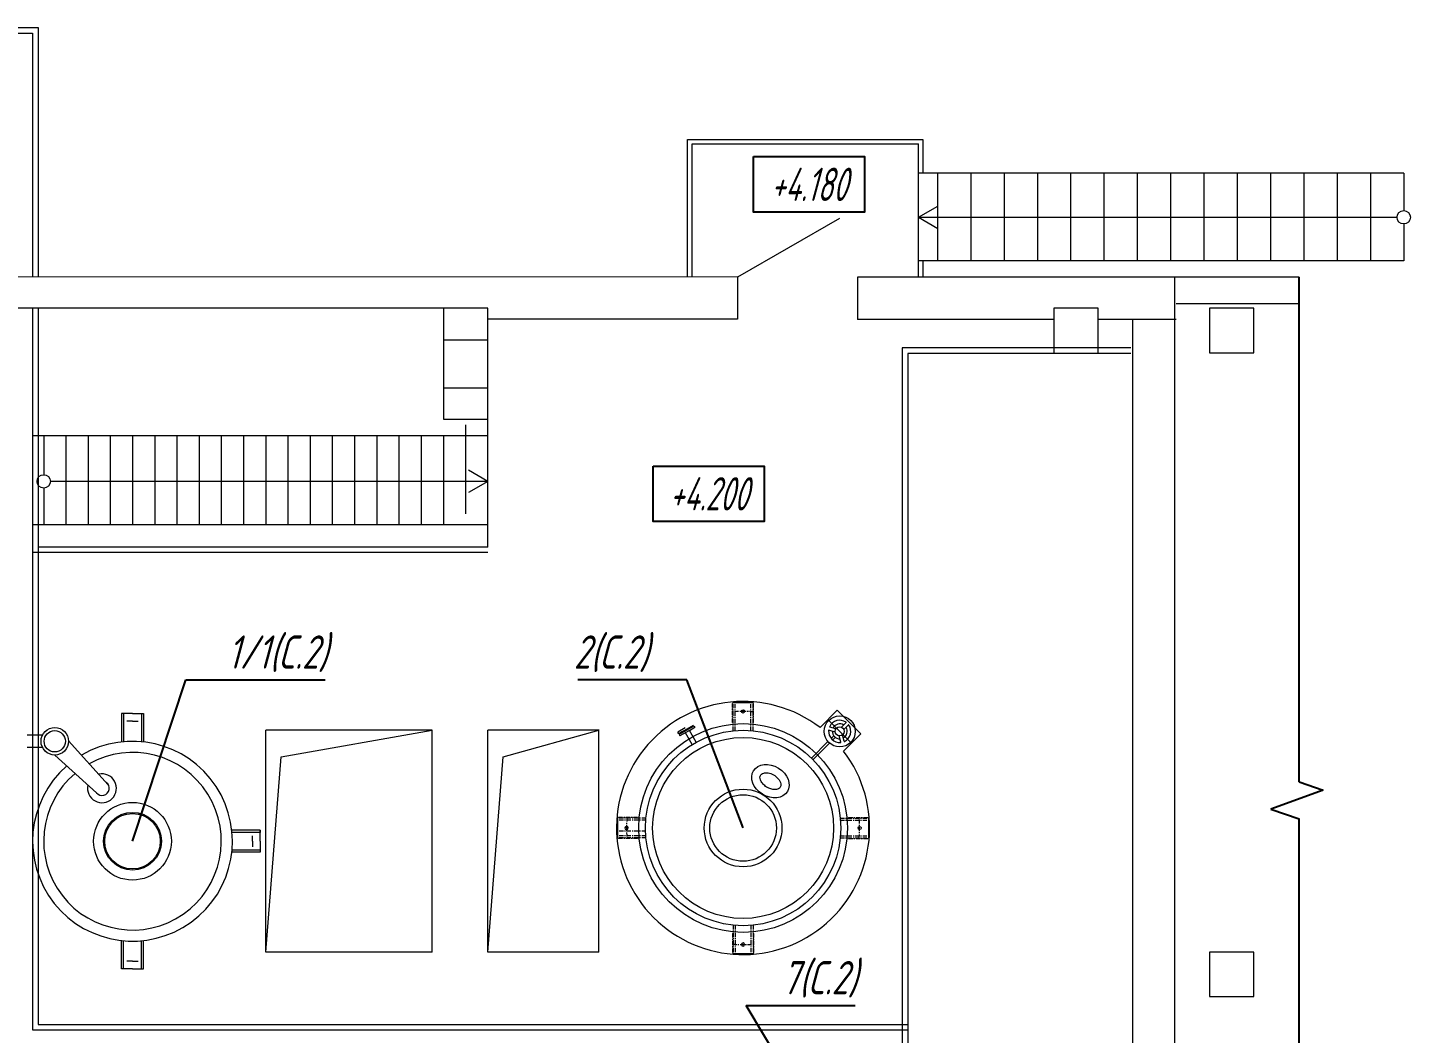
# Model space of a CAD drawing. Header units: millimetres. Extents: x -14296 to 10264, y -13087 to -5602.
# Drawn here: x -1518.8 to -1394.2, y -12897.2 to -12806.6 of the extents above; entities that cross this region are included whole.
import ezdxf
from ezdxf import colors
from ezdxf.entities.mleader import LeaderData, LeaderLine
from ezdxf.math import Vec2, Vec3

# ---------------------------------------------------------------- set-up
doc = ezdxf.new("R2010")
doc.units = ezdxf.units.MM
doc.linetypes.add('CENTER2', pattern=[1.125, 0.75, -0.125, 0.125, -0.125])
doc.layers.add('TX', color=7, linetype='Continuous')
for name, color, linetype, lineweight in [('Линия выноска', 137, 'Continuous', 25), ('Рамка тонкая', 5, 'Continuous', 25), ('Строительный', 251, 'Continuous', 13), ('Текст', 7, 'Continuous', 20), ('Технологическое', 156, 'Continuous', 18)]:
    doc.layers.add(name, color=color, linetype=linetype, lineweight=lineweight)
doc.styles.add('Simplex', font='simplex.shx', dxfattribs={"width": 0.7, "oblique": 15})
doc.linetypes.add('ограждение1', pattern='A,0.25,-0.1,[133,ltypeshp.shx,S=0.1,R=0,X=-0.1,Y=0],-0.1,1', length=1.45)

# ---------------------------------------------------------------- blocks, each defined once
blk = doc.blocks.new('A$C22994256')
at = {"layer": 'TX', "color": 5, "linetype": 'ByBlock'}
for p, q in [((-1.93, 2.68), (-6.65, 0.95)), ((-4.08, 3.42), (-1.93, 2.68)), ((-6.65, 0.95), (-4.08, 0.07))]:
    blk.add_line(p, q, dxfattribs=at)
blk = doc.blocks.new('_None')

msp = doc.modelspace()

# ---------------------------------------------------------------- linework, layer by layer
at = {"layer": 'Рамка тонкая'}
for p, q in [((-1404.21101, -12874.52686), (-1404.21101, -12829.07681)), ((-1404.21101, -12970.27613), (-1404.21101, -12877.87175))]:
    msp.add_line(p, q, dxfattribs=at)
for points in [[(-1453.37886, -12818.21262), (-1443.37886, -12818.21262), (-1443.37886, -12823.21262), (-1453.37886, -12823.21262)], [(-1462.39963, -12846.08574), (-1452.39963, -12846.08574), (-1452.39963, -12851.08574), (-1462.39963, -12851.08574)]]:
    msp.add_lwpolyline(points, close=True, dxfattribs=at)
at = {"layer": 'Строительный', "linetype": 'ограждение1', "ltscale": 3}
for p, q in [((-1548.76883, -12806.60012), (-1517.80741, -12806.60012)), ((-1517.80741, -12806.60012), (-1517.80741, -12829.07681)), ((-1459.30068, -12829.04887), (-1459.30068, -12816.67218)), ((-1459.30068, -12816.67218), (-1438.10494, -12816.67218)), ((-1438.10494, -12816.67218), (-1438.10494, -12819.71452)), ((-1517.80741, -12831.87681), (-1517.80741, -12896.37681)), ((-1439.97736, -12835.43687), (-1439.97736, -13007.93687)), ((-1419.37736, -12835.43687), (-1439.97736, -12835.43687)), ((-1477.30741, -12853.37681), (-1517.80741, -12853.37681)), ((-1517.80741, -12896.37681), (-1439.47736, -12896.37681))]:
    msp.add_line(p, q, dxfattribs=at)
at = {"layer": 'Строительный', "ltscale": 0.3}
for p, q in [((-1548.76883, -12807.10012), (-1518.30741, -12807.10012)), ((-1518.30741, -12807.10012), (-1518.30741, -12829.07681)), ((-1518.30741, -12831.87681), (-1518.30741, -12896.87681)), ((-1477.30741, -12853.37681), (-1477.30741, -12831.87681)), ((-1439.47736, -12835.93687), (-1439.47736, -13007.43687)), ((-1419.37736, -12835.93687), (-1439.47736, -12835.93687)), ((-1477.30741, -12853.87681), (-1518.30741, -12853.87681)), ((-1467.30741, -12889.81646), (-1467.30741, -12869.81646)), ((-1482.30741, -12869.87681), (-1497.30741, -12869.87681)), ((-1497.30741, -12889.86186), (-1497.30741, -12869.87681)), ((-1482.30741, -12889.86186), (-1482.30741, -12869.87681)), ((-1477.30741, -12889.87681), (-1477.30741, -12869.87681)), ((-1467.30741, -12869.87681), (-1477.30741, -12869.87681)), ((-1467.30741, -12889.87681), (-1467.30741, -12869.87681)), ((-1482.30741, -12889.86186), (-1497.30741, -12889.86186)), ((-1467.30741, -12889.87681), (-1477.30741, -12889.87681)), ((-1518.30741, -12896.87681), (-1439.47736, -12896.87681))]:
    msp.add_line(p, q, dxfattribs=at)
at = {"layer": 'Строительный'}
for p, q in [((-1458.90068, -12817.07218), (-1438.50494, -12817.07218)), ((-1458.90068, -12829.04887), (-1458.90068, -12817.07218)), ((-1438.50494, -12829.07681), (-1438.50494, -12817.07218)), ((-1394.80068, -12819.71452), (-1438.50494, -12819.71452)), ((-1436.80068, -12819.71452), (-1436.80068, -12827.61446)), ((-1433.80068, -12819.71452), (-1433.80068, -12827.61446)), ((-1430.80068, -12819.71452), (-1430.80068, -12827.61446)), ((-1427.80068, -12819.71452), (-1427.80068, -12827.61446)), ((-1424.80068, -12819.71452), (-1424.80068, -12827.61446)), ((-1421.80068, -12819.71452), (-1421.80068, -12827.61446)), ((-1418.80068, -12819.71452), (-1418.80068, -12827.61446)), ((-1415.80068, -12819.71452), (-1415.80068, -12827.61446)), ((-1412.80068, -12819.71452), (-1412.80068, -12827.61446)), ((-1409.80068, -12819.71452), (-1409.80068, -12827.61446)), ((-1406.80068, -12819.71452), (-1406.80068, -12827.61446)), ((-1403.80068, -12819.71452), (-1403.80068, -12827.61446)), ((-1400.80068, -12819.71452), (-1400.80068, -12827.61446)), ((-1397.80068, -12819.71452), (-1397.80068, -12827.61446)), ((-1394.80068, -12819.71452), (-1394.80068, -12823.08138)), ((-1438.50494, -12823.68138), (-1436.77289, -12822.68138)), ((-1438.50494, -12823.68138), (-1436.77289, -12824.68138)), ((-1445.6208, -12823.77681), (-1454.80067, -12829.07681)), ((-1394.80068, -12824.28138), (-1394.80068, -12827.61446)), ((-1394.80068, -12827.61446), (-1438.50494, -12827.61446)), ((-1438.10494, -12827.61446), (-1438.10494, -12829.07681)), ((-1454.80067, -12829.05343), (-1524.80741, -12829.06014)), ((-1454.80067, -12829.05343), (-1454.80067, -12832.85343)), ((-1444.00741, -12829.07681), (-1444.00741, -12832.87681)), ((-1477.30741, -12831.87681), (-1524.80741, -12831.87681)), ((-1477.30741, -12831.87681), (-1481.30741, -12831.87681)), ((-1481.30741, -12831.87681), (-1481.30741, -12841.87681)), ((-1477.30741, -12831.87681), (-1481.30741, -12831.87681)), ((-1477.30741, -12841.87681), (-1477.30741, -12831.87681)), ((-1422.30741, -12831.87681), (-1426.30741, -12831.87681)), ((-1426.30741, -12831.87681), (-1426.30741, -12835.93687)), ((-1422.30741, -12835.93687), (-1422.30741, -12831.87681)), ((-1408.30741, -12831.87681), (-1412.30741, -12831.87681)), ((-1412.30741, -12831.87681), (-1412.30741, -12835.87681)), ((-1408.30741, -12835.87681), (-1408.30741, -12831.87681)), ((-1454.80067, -12832.85343), (-1477.30741, -12832.85559)), ((-1481.30741, -12834.70264), (-1477.30741, -12834.70264)), ((-1412.30741, -12835.87681), (-1408.30741, -12835.87681)), ((-1481.30741, -12839.05098), (-1477.30741, -12839.05098)), ((-1481.30741, -12841.87681), (-1477.30741, -12841.87681)), ((-1477.30741, -12847.46549), (-1479.03946, -12846.46549)), ((-1477.30741, -12847.46549), (-1479.03946, -12848.46549)), ((-1495.91903, -12872.27687), (-1482.30741, -12869.87681)), ((-1475.91903, -12872.27687), (-1467.30741, -12869.87681)), ((-1497.30741, -12889.87681), (-1495.91903, -12872.27687)), ((-1477.30741, -12889.87681), (-1475.91903, -12872.27687))]:
    msp.add_line(p, q, dxfattribs=at)
at = {"layer": 'Строительный', "ltscale": 100}
for p, q in [((-1438.50494, -12823.68138), (-1395.40068, -12823.68138)), ((-1404.21101, -12829.07681), (-1444.00741, -12829.07681)), ((-1415.40741, -13010.87681), (-1415.40741, -12829.07681)), ((-1404.21101, -12831.47681), (-1415.30741, -12831.47681)), ((-1426.30741, -12832.87681), (-1444.00741, -12832.87681)), ((-1415.30741, -12832.87681), (-1422.30741, -12832.87681)), ((-1419.20741, -13010.87681), (-1419.20741, -12832.87681)), ((-1479.30741, -12842.37681), (-1479.30741, -12850.37681)), ((-1477.30741, -12843.37681), (-1518.30741, -12843.37681)), ((-1517.30741, -12843.37681), (-1517.30741, -12846.86549)), ((-1515.30741, -12843.37681), (-1515.30741, -12851.37681)), ((-1513.30741, -12843.37681), (-1513.30741, -12851.37681)), ((-1511.30741, -12843.37681), (-1511.30741, -12851.37681)), ((-1509.30741, -12843.37681), (-1509.30741, -12851.37681)), ((-1507.30741, -12843.37681), (-1507.30741, -12851.37681)), ((-1505.30741, -12843.37681), (-1505.30741, -12851.37681)), ((-1503.30741, -12843.37681), (-1503.30741, -12851.37681)), ((-1501.30741, -12843.37681), (-1501.30741, -12851.37681)), ((-1499.30741, -12843.37681), (-1499.30741, -12851.37681)), ((-1497.30741, -12843.37681), (-1497.30741, -12851.37681)), ((-1495.30741, -12843.37681), (-1495.30741, -12851.37681)), ((-1493.30741, -12843.37681), (-1493.30741, -12851.37681)), ((-1491.30741, -12843.37681), (-1491.30741, -12851.37681)), ((-1489.30741, -12843.37681), (-1489.30741, -12851.37681)), ((-1487.30741, -12843.37681), (-1487.30741, -12851.37681)), ((-1485.30741, -12843.37681), (-1485.30741, -12851.37681)), ((-1483.30741, -12843.37681), (-1483.30741, -12851.37681)), ((-1481.30741, -12843.37681), (-1481.30741, -12851.37681)), ((-1517.30741, -12848.06549), (-1517.30741, -12851.37681)), ((-1477.30741, -12847.46549), (-1516.70741, -12847.46549)), ((-1477.30741, -12851.37681), (-1518.30741, -12851.37681)), ((-1408.30741, -12889.87681), (-1412.30741, -12889.87681)), ((-1412.30741, -12889.87681), (-1412.30741, -12893.87681)), ((-1408.30741, -12893.87681), (-1408.30741, -12889.87681)), ((-1412.30741, -12893.87681), (-1408.30741, -12893.87681))]:
    msp.add_line(p, q, dxfattribs=at)
at = {"layer": 'Строительный'}
for centre in [(-1394.80068, -12823.68138), (-1517.30741, -12847.46549)]:
    msp.add_circle(centre, 0.6, dxfattribs=at)
at = {"layer": 'Технологическое', "ltscale": 0.6}
for p, q in [((-1509.30741, -12868.37681), (-1510.30741, -12868.37681)), ((-1510.30741, -12868.37681), (-1510.30741, -12870.93681)), ((-1510.10741, -12868.37681), (-1510.10741, -12870.91681)), ((-1509.30741, -12868.37681), (-1508.30741, -12868.37681)), ((-1508.50741, -12868.37681), (-1508.50741, -12870.91681)), ((-1508.30741, -12868.37681), (-1508.30741, -12870.93681)), ((-1509.30741, -12869.07681), (-1509.80741, -12869.07681)), ((-1509.30741, -12869.07681), (-1508.80741, -12869.07681)), ((-1497.80741, -12878.87681), (-1500.36741, -12878.87681)), ((-1497.80741, -12879.07681), (-1500.34741, -12879.07681)), ((-1498.50741, -12879.87681), (-1498.50741, -12879.37681)), ((-1497.80741, -12879.87681), (-1497.80741, -12878.87681)), ((-1497.80741, -12878.87681), (-1497.80741, -12879.07681)), ((-1497.80741, -12880.87681), (-1500.36741, -12880.87681)), ((-1497.80741, -12880.67681), (-1500.34741, -12880.67681)), ((-1498.50741, -12879.87681), (-1498.50741, -12880.37681)), ((-1497.80741, -12879.87681), (-1497.80741, -12880.87681)), ((-1510.30741, -12891.37681), (-1510.30741, -12888.81681)), ((-1510.10741, -12891.37681), (-1510.10741, -12888.83681)), ((-1508.50741, -12891.37681), (-1508.50741, -12888.83681)), ((-1508.30741, -12891.37681), (-1508.30741, -12888.81681)), ((-1509.30741, -12890.67681), (-1509.80741, -12890.67681)), ((-1509.30741, -12890.67681), (-1508.80741, -12890.67681)), ((-1509.30741, -12891.37681), (-1510.30741, -12891.37681)), ((-1509.30741, -12891.37681), (-1508.30741, -12891.37681))]:
    msp.add_line(p, q, dxfattribs=at)
at = {"layer": 'Технологическое', "linetype": 'CENTER2', "ltscale": 0.5}
for p, q in [((-1455.25741, -12869.18608), (-1455.25741, -12867.38608)), ((-1455.20741, -12869.93222), (-1455.20741, -12867.38608)), ((-1455.00741, -12869.93222), (-1455.00741, -12867.38608)), ((-1453.60741, -12869.93222), (-1453.60741, -12867.38608)), ((-1453.40741, -12869.93222), (-1453.40741, -12867.38608)), ((-1453.35741, -12869.18608), (-1453.35741, -12867.38608)), ((-1463.80741, -12877.73608), (-1465.60741, -12877.73608)), ((-1463.06126, -12877.78608), (-1465.60741, -12877.78608)), ((-1463.06126, -12877.98608), (-1465.60741, -12877.98608)), ((-1445.55355, -12877.78608), (-1443.00741, -12877.78608)), ((-1445.55355, -12877.98608), (-1443.00741, -12877.98608)), ((-1444.80741, -12877.73608), (-1443.00741, -12877.73608)), ((-1463.06126, -12878.98608), (-1465.60741, -12878.98608)), ((-1463.06126, -12879.38608), (-1465.60741, -12879.38608)), ((-1463.06126, -12879.58608), (-1465.60741, -12879.58608)), ((-1463.80741, -12879.63608), (-1465.60741, -12879.63608)), ((-1445.55355, -12879.38608), (-1443.00741, -12879.38608)), ((-1445.55355, -12879.58608), (-1443.00741, -12879.58608)), ((-1444.80741, -12879.63608), (-1443.00741, -12879.63608)), ((-1455.25741, -12888.18608), (-1455.25741, -12889.98608)), ((-1455.20741, -12887.43994), (-1455.20741, -12889.98608)), ((-1455.00741, -12887.43994), (-1455.00741, -12889.98608)), ((-1453.60741, -12887.43994), (-1453.60741, -12889.98608)), ((-1453.40741, -12887.43994), (-1453.40741, -12889.98608)), ((-1453.35741, -12888.18608), (-1453.35741, -12889.98608))]:
    msp.add_line(p, q, dxfattribs=at)
at = {"layer": 'Технологическое'}
for p, q in [((-1455.25741, -12867.38608), (-1453.35741, -12867.38608)), ((-1445.82213, -12868.07889), (-1447.37713, -12869.6339)), ((-1445.82213, -12868.07889), (-1443.70081, -12870.20021)), ((-1455.25741, -12869.18608), (-1455.20741, -12869.18608)), ((-1453.40741, -12869.18608), (-1453.35741, -12869.18608)), ((-1446.59162, -12868.99039), (-1444.61172, -12870.97029)), ((-1446.48933, -12869.5872), (-1445.92102, -12869.73948)), ((-1445.0295, -12869.19604), (-1445.44553, -12869.61207)), ((-1444.81737, -12869.40818), (-1445.2334, -12869.82421)), ((-1517.41375, -12870.31681), (-1518.80741, -12870.31681)), ((-1515.06774, -12870.8481), (-1511.49247, -12874.78452)), ((-1446.6598, -12870.89705), (-1448.15598, -12872.39323)), ((-1446.51838, -12871.03847), (-1448.01456, -12872.53465)), ((-1446.56698, -12869.87698), (-1445.99867, -12870.02926)), ((-1446.1433, -12870.38055), (-1446.37594, -12870.61319)), ((-1446.00188, -12870.52198), (-1446.23452, -12870.75462)), ((-1445.49831, -12870.94565), (-1445.65059, -12870.37734)), ((-1445.20853, -12870.868), (-1445.36081, -12870.29969)), ((-1443.70081, -12870.20021), (-1445.25581, -12871.75522)), ((-1517.41375, -12871.43681), (-1518.80741, -12871.43681)), ((-1512.55196, -12875.52961), (-1516.30809, -12872.11681)), ((-1465.60741, -12877.73608), (-1465.60741, -12879.63608)), ((-1463.80741, -12877.73608), (-1463.80741, -12877.78608)), ((-1444.80741, -12877.73608), (-1444.80741, -12877.78608)), ((-1443.00741, -12877.73608), (-1443.00741, -12879.63608)), ((-1463.80741, -12879.58608), (-1463.80741, -12879.63608)), ((-1444.80741, -12879.58608), (-1444.80741, -12879.63608)), ((-1455.25741, -12888.18608), (-1455.20741, -12888.18608)), ((-1453.40741, -12888.18608), (-1453.35741, -12888.18608)), ((-1455.25741, -12889.98608), (-1453.35741, -12889.98608))]:
    msp.add_line(p, q, dxfattribs=at)
at = {"layer": 'Технологическое', "ltscale": 0.3}
for p, q in [((-1459.51466, -12869.66685), (-1460.18904, -12870.05621)), ((-1459.82191, -12870.11008), (-1458.72517, -12869.47688)), ((-1459.76766, -12870.00058), (-1458.75903, -12869.41824)), ((-1459.74735, -12870.03576), (-1459.01433, -12869.61255)), ((-1459.13064, -12869.89863), (-1458.64391, -12869.61762)), ((-1458.72517, -12869.47688), (-1458.64391, -12869.61762)), ((-1460.10778, -12870.19694), (-1460.18904, -12870.05621)), ((-1459.76766, -12870.00058), (-1460.10778, -12870.19694)), ((-1459.82763, -12870.11339), (-1460.07392, -12870.25559)), ((-1460.07392, -12870.25559), (-1459.99267, -12870.39633)), ((-1459.13064, -12869.89863), (-1459.99267, -12870.39633)), ((-1459.82191, -12870.11008), (-1459.82763, -12870.11339)), ((-1459.82191, -12870.11008), (-1459.81185, -12870.073)), ((-1459.74735, -12870.03576), (-1459.81185, -12870.073)), ((-1459.74735, -12870.03576), (-1459.76766, -12870.00058)), ((-1458.89373, -12871.17571), (-1459.50594, -12870.11532)), ((-1458.51842, -12870.95903), (-1459.13064, -12869.89863))]:
    msp.add_line(p, q, dxfattribs=at)
at = {"layer": 'Технологическое'}
for centre, radius in [((-1445.60167, -12869.98034), 1.4), ((-1516.30741, -12870.87681), 1.24), ((-1454.30741, -12878.68579), 9.4), ((-1445.60167, -12869.98034), 0.4), ((-1516.30741, -12870.87681), 0.96), ((-1454.30741, -12878.68608), 8.8), ((-1454.30741, -12878.68608), 8.15), ((-1454.30741, -12878.68608), 3.5), ((-1454.30741, -12878.68608), 3)]:
    msp.add_circle(centre, radius, dxfattribs=at)
at = {"layer": 'Технологическое', "ltscale": 0.6}
for radius in [3.5, 2.6, 2.5]:
    msp.add_circle((-1509.30741, -12879.87681), radius, dxfattribs=at)
at = {"layer": 'Технологическое'}
for centre, radius, start, end in [((-1454.30741, -12878.68549), 11.4, 52.5608432, 37.4391568), ((-1446.48286, -12869.56305), 0.025, 154.6601091, 255), ((-1445.60167, -12869.98034), 1, 55.3398909, 154.6601091), ((-1445.60167, -12869.98034), 0.67345, 57.8696075, 152.1303925), ((-1445.60167, -12869.98034), 0.67345, 297.8696075, 32.1303925), ((-1445.60167, -12869.98034), 1, 295.3398909, 34.6601091), ((-1445.04718, -12869.17837), 0.025, 315, 55.3398909), ((-1444.79969, -12869.42585), 0.025, 34.6601091, 135), ((-1445.60167, -12869.98034), 1, 175.3398909, 274.6601091), ((-1446.57345, -12869.90113), 0.025, 75, 175.3398909), ((-1445.60167, -12869.98034), 0.67345, 177.8696075, 272.1303925), ((-1445.52246, -12870.95212), 0.025, 274.6601091, 15), ((-1445.18438, -12870.86153), 0.025, 195, 295.3398909), ((-1512.05412, -12875.11171), 1.3, 167.4416453, 102.9706927), ((-1512.05412, -12875.11171), 0.65, 220.0111102, 54.2723035)]:
    msp.add_arc(centre, radius, start, end, dxfattribs=at)
at = {"layer": 'Технологическое', "linetype": 'CENTER2', "ltscale": 0.5}
for start, end in [(84.8089974, 95.1910026), (174.8089974, 185.1910026), (354.8089974, 5.1910026), (264.8089974, 275.1910026)]:
    msp.add_arc((-1454.30741, -12878.68608), 10.5, start, end, dxfattribs=at)
at = {"layer": 'Технологическое', "ltscale": 0.6}
for radius, start, end in [(9, 131.1344857, 120.6699951), (8, 130.3041585, 119.1987586)]:
    msp.add_arc((-1509.30741, -12879.87681), radius, start, end, dxfattribs=at)
at = {"layer": 'Технологическое'}
msp.add_ellipse((-1451.84367, -12874.46733), major_axis=(1.52881, -0.9339), ratio=0.771002871, dxfattribs=at)
for points, knots in [([(-1454.45016, -12868.18608), (-1454.44303, -12868.37025), (-1454.18119, -12868.38291), (-1454.1697, -12868.18608), (-1454.18119, -12867.98933), (-1454.44303, -12868.00191), (-1454.45016, -12868.18608)], [0, 0, 0, 0, 1, 1, 1, 2, 2, 2, 2]), ([(-1450.95489, -12875.01026), (-1450.93385, -12874.97582), (-1450.9187, -12874.93728), (-1450.9018, -12874.83964), (-1450.90065, -12874.78014), (-1450.92462, -12874.64011), (-1450.9501, -12874.5599), (-1451.03411, -12874.39172), (-1451.09261, -12874.30401), (-1451.27446, -12874.09634), (-1451.4158, -12873.98197), (-1451.72588, -12873.80976), (-1451.89396, -12873.7523), (-1452.20407, -12873.70359), (-1452.3448, -12873.71238), (-1452.53769, -12873.76281), (-1452.60187, -12873.79627), (-1452.69398, -12873.86718), (-1452.72338, -12873.90398), (-1452.76683, -12873.99038), (-1452.78134, -12874.04185), (-1452.78534, -12874.1776), (-1452.77346, -12874.26194), (-1452.70511, -12874.45111), (-1452.64843, -12874.55517), (-1452.49092, -12874.75692), (-1452.39031, -12874.85429), (-1452.16154, -12875.0202), (-1452.03359, -12875.08859), (-1451.77531, -12875.18433), (-1451.64523, -12875.21155), (-1451.4098, -12875.2264), (-1451.30496, -12875.21411), (-1451.138, -12875.16685), (-1451.07623, -12875.13284), (-1450.9982, -12875.06977), (-1450.97394, -12875.04144), (-1450.95489, -12875.01026)], [0, 0, 0, 0, 0.296332918, 0.296332918, 0.592665836, 0.592665836, 0.888998754, 0.888998754, 1.185331672, 1.185331672, 1.62448016, 1.62448016, 2.063628649, 2.063628649, 2.502777137, 2.502777137, 2.853976528, 2.853976528, 3.205175919, 3.205175919, 3.55637531, 3.55637531, 3.907574701, 3.907574701, 4.258774092, 4.258774092, 4.609973483, 4.609973483, 4.961172874, 4.961172874, 5.312372265, 5.312372265, 5.663571656, 5.663571656, 6.014771047, 6.014771047, 6.283185307, 6.283185307, 6.283185307, 6.283185307]), ([(-1464.80741, -12878.54332), (-1464.62323, -12878.55045), (-1464.61058, -12878.81229), (-1464.80741, -12878.82379), (-1465.00416, -12878.81229), (-1464.99158, -12878.55045), (-1464.80741, -12878.54332)], [0, 0, 0, 0, 1, 1, 1, 2, 2, 2, 2]), ([(-1443.80741, -12878.54332), (-1443.99158, -12878.55045), (-1444.00424, -12878.81229), (-1443.80741, -12878.82379), (-1443.61066, -12878.81229), (-1443.62323, -12878.55045), (-1443.80741, -12878.54332)], [0, 0, 0, 0, 1, 1, 1, 2, 2, 2, 2]), ([(-1454.45016, -12889.18608), (-1454.44303, -12889.00191), (-1454.18119, -12888.98925), (-1454.1697, -12889.18608), (-1454.18119, -12889.38283), (-1454.44303, -12889.37025), (-1454.45016, -12889.18608)], [0, 0, 0, 0, 1, 1, 1, 2, 2, 2, 2])]:
    msp.add_open_spline(points, degree=3, knots=knots, dxfattribs=at)

# ---------------------------------------------------------------- block references
at = {"layer": 'Рамка тонкая'}
msp.add_blockref('A$C22994256', (-1400.13166, -12877.94504), dxfattribs=at)

# ---------------------------------------------------------------- texts
at = {"layer": 'Текст', "char_height": 3, "width": 10, "attachment_point": 5, "style": 'Simplex'}
for s, insert in [('{\\W0.6;+4.180}', (-1448.37886, -12820.71262)), ('{\\W0.6;+4.200}', (-1457.39963, -12848.58574))]:
    msp.add_mtext(s, dxfattribs=dict(at, insert=insert))

# ---------------------------------------------------------------- leaders
at = {"layer": 'Линия выноска'}
ml = msp.add_multileader_mtext('Standard', dxfattribs=at)
ml.set_content('{\\W0.7;1/1(С.2)}', color=2, style='Simplex')
ml.set_leader_properties()
ml.set_arrow_properties(name='NONE')
ml.build(insert=Vec2(0, 0))
ml.multileader.update_dxf_attribs({"text_left_attachment_type": 6, "text_right_attachment_type": 6, "dogleg_length": 0})
ctx = ml.context
ctx.base_point, ctx.char_height, ctx.plane_origin = Vec3(-1504.49637, -12865.33781), 3, Vec3(-1420.47431, -12895.43231)
ctx.left_attachment, ctx.right_attachment, ctx.text_align_type = 6, 6, 1
notes = []
notes.append((ctx, [(1, (1, 1, 0), (-1504.49637, -12865.33781), (1, 0), 0, [(1, [(-1509.30741, -12879.87681)], 0, [])])]))
ctx.mtext.insert, ctx.mtext.alignment, ctx.mtext.flow_direction = Vec3(-1496.24014, -12861.33781), 2, 5
ml = msp.add_multileader_mtext('Standard', dxfattribs=at)
ml.set_content('2(С.2)', color=2, style='Simplex')
ml.set_leader_properties()
ml.set_arrow_properties(name='NONE')
ml.build(insert=Vec2(0, 0))
ml.multileader.update_dxf_attribs({"text_left_attachment_type": 6, "text_right_attachment_type": 6, "dogleg_length": 0})
ctx = ml.context
ctx.base_point, ctx.char_height, ctx.plane_origin = Vec3(-1472.99841, -12865.33781), 3, Vec3(-1401.91554, -12897.43521)
ctx.left_attachment, ctx.right_attachment, ctx.text_align_type = 6, 6, 1
notes.append((ctx, [(0, (1, 1, 0), (-1459.38596, -12865.33781), (-1, 0), 0, [(1, [(-1454.30741, -12878.68549)], 0, [])])]))
ctx.mtext.insert, ctx.mtext.alignment, ctx.mtext.flow_direction = Vec3(-1466.19218, -12861.33781), 2, 5
ml = msp.add_multileader_mtext('Standard', dxfattribs=at)
ml.set_content('7(С.2)', color=2, style='Simplex')
ml.set_leader_properties()
ml.set_arrow_properties(name='NONE')
ml.build(insert=Vec2(0, 0))
ml.multileader.update_dxf_attribs({"text_left_attachment_type": 6, "text_right_attachment_type": 6, "dogleg_length": 0})
ctx = ml.context
ctx.base_point, ctx.char_height, ctx.plane_origin = Vec3(-1454.02843, -12894.66418), 3, Vec3(-1373.02797, -12957.50313)
ctx.left_attachment, ctx.right_attachment, ctx.text_align_type = 6, 6, 1
notes.append((ctx, [(1, (1, 1, 0), (-1454.02843, -12894.66418), (1, 0), 0, [(1, [(-1450.2502, -12900.97804)], 0, [])])]))
ctx.mtext.insert, ctx.mtext.alignment, ctx.mtext.flow_direction = Vec3(-1447.42221, -12890.66418), 2, 5
for ctx, leaders in notes:
    for number, flags, end, landing, length, lines in leaders:
        leader = LeaderData()
        leader.index, (leader.has_last_leader_line, leader.has_dogleg_vector, leader.attachment_direction) = number, flags
        leader.last_leader_point, leader.dogleg_vector, leader.dogleg_length = Vec3(end), Vec3(landing), length
        for number, points, colour, breaks in lines:
            line = LeaderLine()
            line.index, line.vertices, line.color, line.breaks = number, Vec3.list(points), colors.encode_raw_color(colour), breaks
            leader.lines.append(line)
        ctx.leaders.append(leader)

doc.saveas('drawing.dxf')
